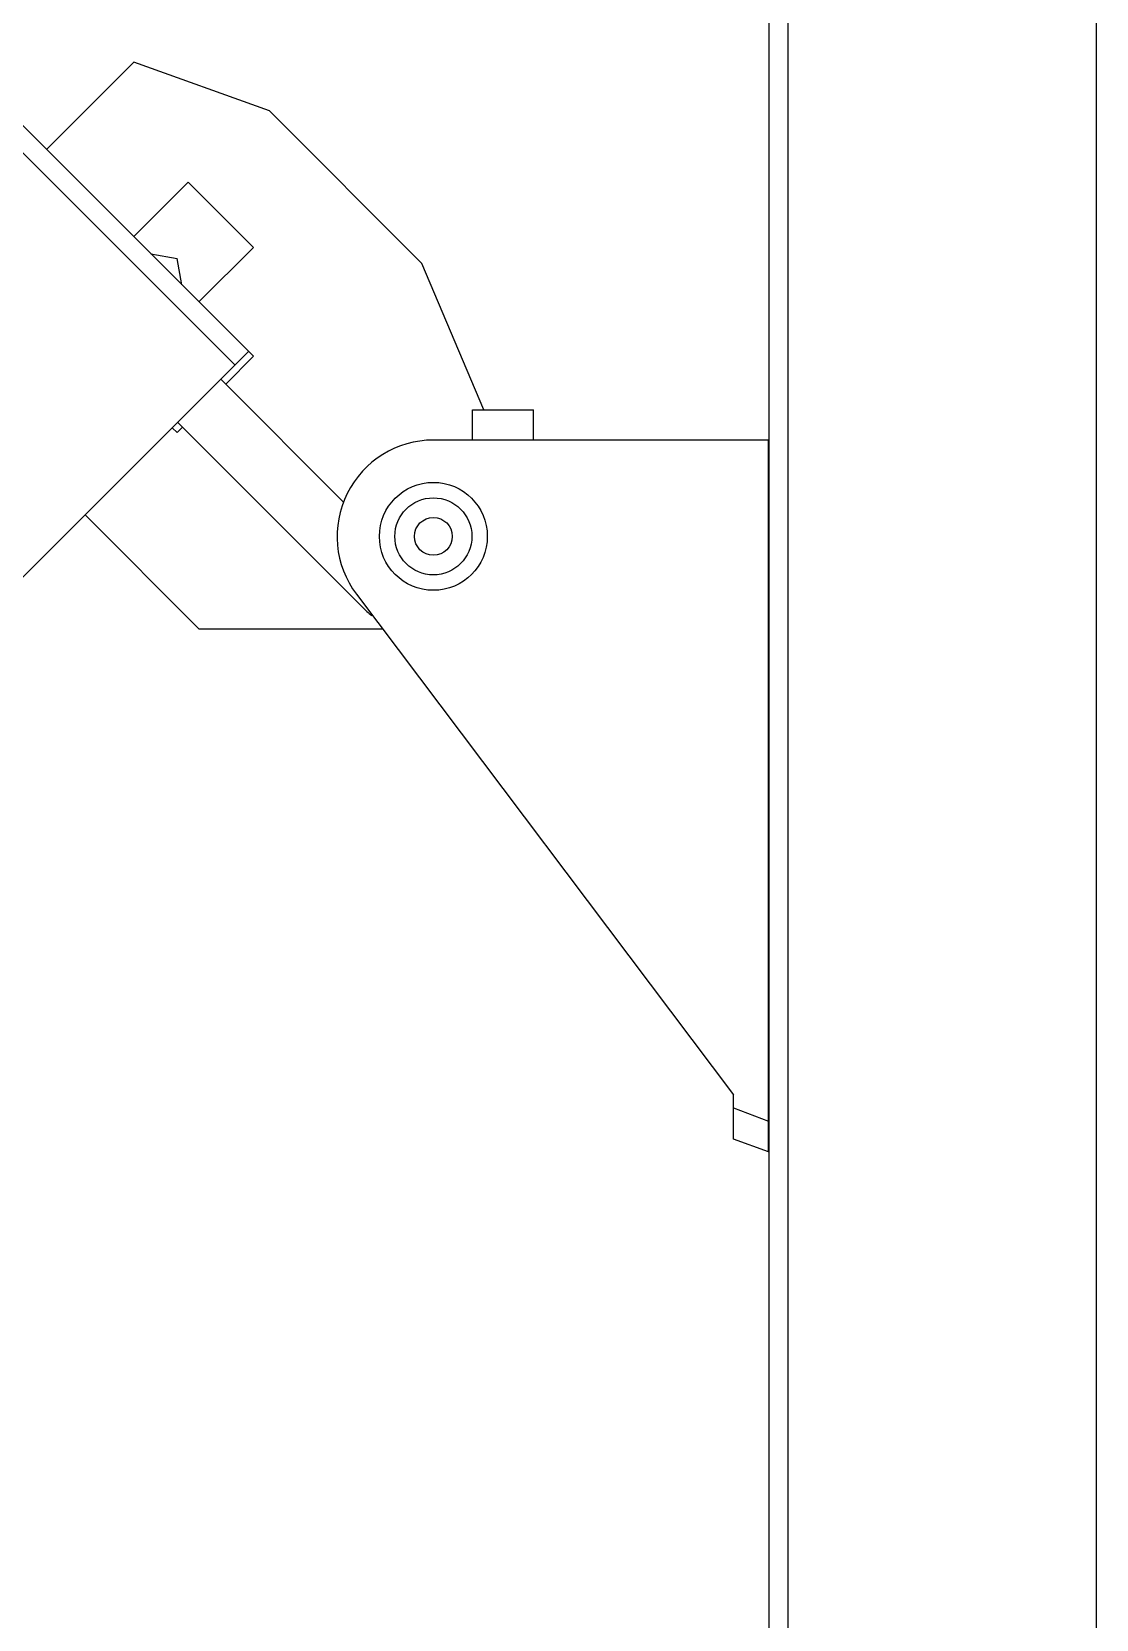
# Model space of a CAD drawing. Extents: x 815029915 to 815825525, y 579155098 to 579748855.
# Drawn here: x 815612845 to 815613550, y 579328458 to 579329508 of the extents above; entities that cross this region are included whole.
import ezdxf

# ---------------------------------------------------------------- set-up
doc = ezdxf.new("R2010")
doc.units = 0
doc.header["$LTSCALE"] = 100
doc.header["$MEASUREMENT"] = 0
doc.layers.add('02___PRT_ALL_AXES', color=7, linetype='Continuous')

msp = doc.modelspace()

# ---------------------------------------------------------------- linework, layer by layer
at = {"color": 7, "linetype": 'Continuous'}
for p, q in [((815610935.6, 579331349.5), (815612991.9, 579329293.3)), ((815610926.6, 579331340.5), (815612979.5, 579329287.6))]:
    msp.add_line(p, q, dxfattribs=at)
at = {"color": 0, "linetype": 'Continuous'}
for p, q in [((815613332.8, 579331245.9), (815613332.8, 579327846.5)), ((815613345.5, 579331245.9), (815613345.5, 579327846.5)), ((815613549.5, 579331245.9), (815613549.5, 579327846.5)), ((815612912.6, 579329487.8), (815612854.9, 579329430.2)), ((815613002.4, 579329455.7), (815612912.6, 579329487.8)), ((815613103.3, 579329354.8), (815613002.4, 579329455.7)), ((815612912.6, 579329372.5), (815612948.6, 579329408.6)), ((815612948.6, 579329408.6), (815612991.9, 579329365.3)), ((815612991.9, 579329365.3), (815612955.8, 579329329.3)), ((815613144.4, 579329257.9), (815613103.3, 579329354.8)), ((815612988.5, 579329296.6), (815612826.4, 579329134.4)), ((815612970.2, 579329278.2), (815613051.7, 579329196.7)), ((815613136.9, 579329237.9), (815613136.9, 579329257.9)), ((815613136.9, 579329257.9), (815613177.1, 579329257.9)), ((815613177.1, 579329237.9), (815613177.1, 579329257.9)), ((815612941.4, 579329242.8), (815612938.1, 579329246.1)), ((815612941.7, 579329249.7), (815613064, 579329127.4)), ((815613332.6, 579329237.9), (815613110.9, 579329237.9)), ((815613332.6, 579328767), (815613332.6, 579329237.9)), ((815612880.4, 579329188.5), (815612955.8, 579329113.1)), ((815613060, 579329135.9), (815613309.6, 579328804.8)), ((815612955.8, 579329113.1), (815613077.2, 579329113.1)), ((815613309.6, 579328775.4), (815613309.6, 579328804.8)), ((815613309.6, 579328796.1), (815613332.6, 579328787.4)), ((815613332.6, 579328767), (815613309.6, 579328775.4))]:
    msp.add_line(p, q, dxfattribs=at)
msp.add_circle((815613110.9, 579329174.2), 12.5, dxfattribs=at)
for radius, start, end in [(63.7, 90, 217.0107), (66.3, 225, 232.0323)]:
    msp.add_arc((815613110.9, 579329174.2), radius, start, end, dxfattribs=at)
at = {"layer": '02___PRT_ALL_AXES', "color": 0, "linetype": 'Continuous'}
for p, q in [((815612923.9, 579329361.2), (815612941.4, 579329358.1)), ((815612944.5, 579329340.6), (815612941.4, 579329358.1)), ((815612991.9, 579329293.3), (815612973.5, 579329274.9)), ((815612945, 579329246.4), (815612941.4, 579329242.8))]:
    msp.add_line(p, q, dxfattribs=at)
for radius in [35.7, 25.5]:
    msp.add_circle((815613110.9, 579329174.2), radius, dxfattribs=at)

doc.saveas('drawing.dxf')
